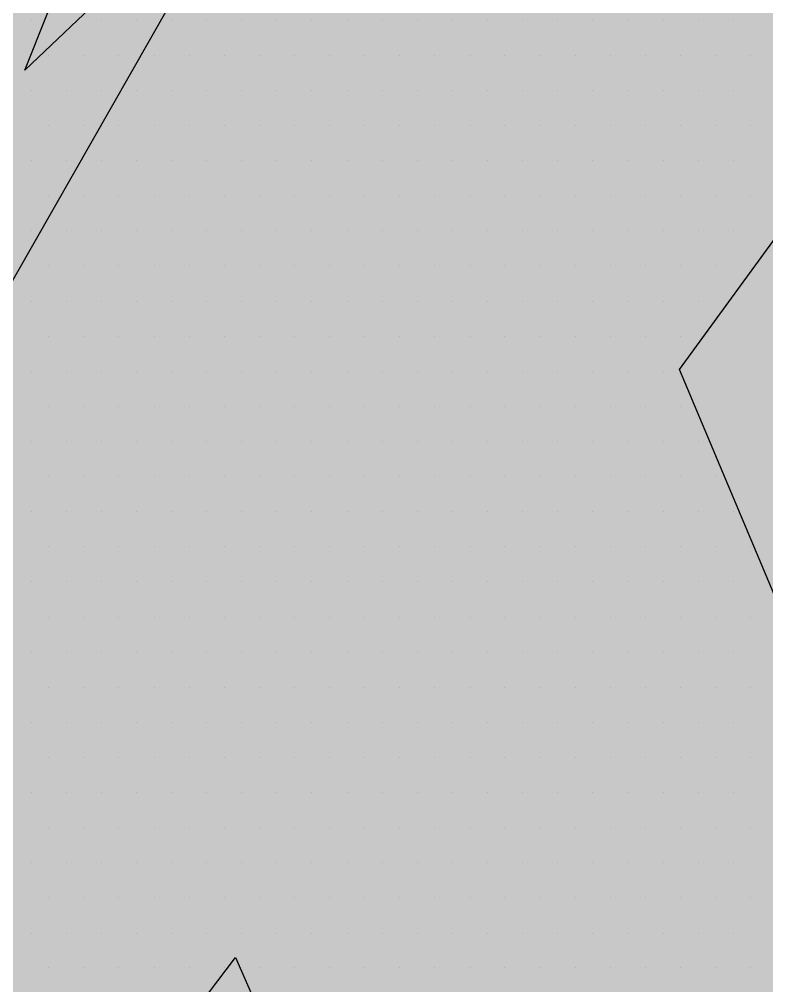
# Paper-space layout 'Layout1' of a CAD drawing. Extents: x -43 to 2298, y -18 to 768.
# Drawn here: x 736.024 to 737.196, y 377.228 to 378.743 of the extents above; entities that cross this region are included whole.
import ezdxf

# ---------------------------------------------------------------- set-up
doc = ezdxf.new("R2010")
doc.units = 0
doc.header["$LTSCALE"] = 2
doc.linetypes.add('CACHEX2', pattern=[0.75, 0.5, -0.25])
doc.layers.add('CARTOUCHE', color=7, linetype='Continuous')
doc.layers.add('LOGO', color=7, linetype='Continuous')

# ---------------------------------------------------------------- blocks, each defined once
blk = doc.blocks.new('A$C715108E3')
at = {"layer": 'LOGO', "color": 131}
for p, q in [((-9.3321, -18.4684), (-9.3321, -18.4684)), ((-9.2112, -18.4684), (-9.2112, -18.4684)), ((-9.1488, -18.4684), (-9.1488, -18.4684)), ((-9.0569, -18.4684), (-9.0569, -18.4684)), ((-8.9651, -18.4684), (-8.9651, -18.4684)), ((-8.8736, -18.4684), (-8.8736, -18.4684)), ((-8.7818, -18.4684), (-8.7818, -18.4684)), ((-8.69, -18.4684), (-8.69, -18.4684)), ((-8.5985, -18.4684), (-8.5985, -18.4684)), ((-8.5067, -18.4684), (-8.5067, -18.4684)), ((-8.4149, -18.4684), (-8.4149, -18.4684)), ((-8.3228, -18.4684), (-8.3228, -18.4684)), ((-8.2316, -18.4684), (-8.2316, -18.4684)), ((-8.1394, -18.4684), (-8.1394, -18.4684)), ((-8.0475, -18.4684), (-8.0475, -18.4684)), ((-7.9563, -18.4684), (-7.9563, -18.4684)), ((-7.8642, -18.4684), (-7.8642, -18.4684)), ((-7.7724, -18.4684), (-7.7724, -18.4684)), ((-7.6809, -18.4684), (-7.6809, -18.4684)), ((-7.5891, -18.4684), (-7.5891, -18.4684)), ((-7.4973, -18.4684), (-7.4973, -18.4684)), ((-9.3075, -18.5599), (-9.3075, -18.5599)), ((-9.2863, -18.5599), (-9.2863, -18.5599)), ((-9.1945, -18.5599), (-9.1945, -18.5599)), ((-9.1027, -18.5599), (-9.1027, -18.5599)), ((-9.0112, -18.5599), (-9.0112, -18.5599)), ((-8.9194, -18.5599), (-8.9194, -18.5599)), ((-8.8273, -18.5599), (-8.8273, -18.5599)), ((-8.7361, -18.5599), (-8.7361, -18.5599)), ((-8.6442, -18.5599), (-8.6442, -18.5599)), ((-8.552, -18.5599), (-8.552, -18.5599)), ((-8.461, -18.5599), (-8.461, -18.5599)), ((-8.3691, -18.5599), (-8.3691, -18.5599)), ((-8.2771, -18.5599), (-8.2771, -18.5599)), ((-8.1851, -18.5599), (-8.1851, -18.5599)), ((-8.094, -18.5599), (-8.094, -18.5599)), ((-8.002, -18.5599), (-8.002, -18.5599)), ((-7.91, -18.5599), (-7.91, -18.5599)), ((-7.8187, -18.5599), (-7.8187, -18.5599)), ((-7.7267, -18.5599), (-7.7267, -18.5599)), ((-7.635, -18.5599), (-7.635, -18.5599)), ((-7.5434, -18.5599), (-7.5434, -18.5599)), ((-7.4515, -18.5599), (-7.4515, -18.5599)), ((-9.3321, -18.6525), (-9.3321, -18.6525)), ((-9.2402, -18.6525), (-9.2402, -18.6525)), ((-9.1488, -18.6525), (-9.1488, -18.6525)), ((-9.0569, -18.6525), (-9.0569, -18.6525)), ((-8.9651, -18.6525), (-8.9651, -18.6525)), ((-8.8736, -18.6525), (-8.8736, -18.6525)), ((-8.7818, -18.6525), (-8.7818, -18.6525)), ((-8.69, -18.6525), (-8.69, -18.6525)), ((-8.5985, -18.6525), (-8.5985, -18.6525)), ((-8.5067, -18.6525), (-8.5067, -18.6525)), ((-8.4149, -18.6525), (-8.4149, -18.6525)), ((-8.3228, -18.6525), (-8.3228, -18.6525)), ((-8.2316, -18.6525), (-8.2316, -18.6525)), ((-8.1394, -18.6525), (-8.1394, -18.6525)), ((-8.0475, -18.6525), (-8.0475, -18.6525)), ((-7.9563, -18.6525), (-7.9563, -18.6525)), ((-7.8642, -18.6525), (-7.8642, -18.6525)), ((-7.7724, -18.6525), (-7.7724, -18.6525)), ((-7.6809, -18.6525), (-7.6809, -18.6525)), ((-7.5891, -18.6525), (-7.5891, -18.6525)), ((-7.4973, -18.6525), (-7.4973, -18.6525)), ((-9.2863, -18.7438), (-9.2863, -18.7438)), ((-9.1945, -18.7438), (-9.1945, -18.7438)), ((-9.1027, -18.7438), (-9.1027, -18.7438)), ((-9.0112, -18.7438), (-9.0112, -18.7438)), ((-8.9194, -18.7438), (-8.9194, -18.7438)), ((-8.8273, -18.7438), (-8.8273, -18.7438)), ((-8.7361, -18.7438), (-8.7361, -18.7438)), ((-8.6442, -18.7438), (-8.6442, -18.7438)), ((-8.552, -18.7438), (-8.552, -18.7438)), ((-8.461, -18.7438), (-8.461, -18.7438)), ((-8.3691, -18.7438), (-8.3691, -18.7438)), ((-8.2771, -18.7438), (-8.2771, -18.7438)), ((-8.1851, -18.7438), (-8.1851, -18.7438)), ((-8.094, -18.7438), (-8.094, -18.7438)), ((-8.002, -18.7438), (-8.002, -18.7438)), ((-7.91, -18.7438), (-7.91, -18.7438)), ((-7.8187, -18.7438), (-7.8187, -18.7438)), ((-7.7267, -18.7438), (-7.7267, -18.7438)), ((-7.635, -18.7438), (-7.635, -18.7438)), ((-7.5434, -18.7438), (-7.5434, -18.7438)), ((-7.4515, -18.7438), (-7.4515, -18.7438)), ((-9.3321, -18.835), (-9.3321, -18.835)), ((-9.2402, -18.835), (-9.2402, -18.835)), ((-9.1488, -18.835), (-9.1488, -18.835)), ((-9.0569, -18.835), (-9.0569, -18.835)), ((-8.9651, -18.835), (-8.9651, -18.835)), ((-8.8736, -18.835), (-8.8736, -18.835)), ((-8.7818, -18.835), (-8.7818, -18.835)), ((-8.69, -18.835), (-8.69, -18.835)), ((-8.5985, -18.835), (-8.5985, -18.835)), ((-8.5067, -18.835), (-8.5067, -18.835)), ((-8.4149, -18.835), (-8.4149, -18.835)), ((-8.3228, -18.835), (-8.3228, -18.835)), ((-8.2316, -18.835), (-8.2316, -18.835)), ((-8.1394, -18.835), (-8.1394, -18.835)), ((-8.0475, -18.835), (-8.0475, -18.835)), ((-7.9563, -18.835), (-7.9563, -18.835)), ((-7.8642, -18.835), (-7.8642, -18.835)), ((-7.7724, -18.835), (-7.7724, -18.835)), ((-7.6809, -18.835), (-7.6809, -18.835)), ((-7.5891, -18.835), (-7.5891, -18.835)), ((-7.4973, -18.835), (-7.4973, -18.835)), ((-9.2863, -18.9276), (-9.2863, -18.9276)), ((-9.1945, -18.9276), (-9.1945, -18.9276)), ((-9.1027, -18.9276), (-9.1027, -18.9276)), ((-9.0112, -18.9276), (-9.0112, -18.9276)), ((-8.9194, -18.9276), (-8.9194, -18.9276)), ((-8.8273, -18.9276), (-8.8273, -18.9276)), ((-8.7361, -18.9276), (-8.7361, -18.9276)), ((-8.6442, -18.9276), (-8.6442, -18.9276)), ((-8.552, -18.9276), (-8.552, -18.9276)), ((-8.461, -18.9276), (-8.461, -18.9276)), ((-8.3691, -18.9276), (-8.3691, -18.9276)), ((-8.2771, -18.9276), (-8.2771, -18.9276)), ((-8.1851, -18.9276), (-8.1851, -18.9276)), ((-8.094, -18.9276), (-8.094, -18.9276)), ((-8.002, -18.9276), (-8.002, -18.9276)), ((-7.91, -18.9276), (-7.91, -18.9276)), ((-7.8187, -18.9276), (-7.8187, -18.9276)), ((-7.7267, -18.9276), (-7.7267, -18.9276)), ((-7.635, -18.9276), (-7.635, -18.9276)), ((-7.5434, -18.9276), (-7.5434, -18.9276)), ((-7.4515, -18.9276), (-7.4515, -18.9276)), ((-9.3321, -19.0189), (-9.3321, -19.0189)), ((-9.2402, -19.0189), (-9.2402, -19.0189)), ((-9.1488, -19.0189), (-9.1488, -19.0189)), ((-9.0569, -19.0189), (-9.0569, -19.0189)), ((-8.9651, -19.0189), (-8.9651, -19.0189)), ((-8.8736, -19.0189), (-8.8736, -19.0189)), ((-8.7818, -19.0189), (-8.7818, -19.0189)), ((-8.69, -19.0189), (-8.69, -19.0189)), ((-8.5985, -19.0189), (-8.5985, -19.0189)), ((-8.5067, -19.0189), (-8.5067, -19.0189)), ((-8.4149, -19.0189), (-8.4149, -19.0189)), ((-8.3228, -19.0189), (-8.3228, -19.0189)), ((-8.2316, -19.0189), (-8.2316, -19.0189)), ((-8.1394, -19.0189), (-8.1394, -19.0189)), ((-8.0475, -19.0189), (-8.0475, -19.0189)), ((-7.9563, -19.0189), (-7.9563, -19.0189)), ((-7.8642, -19.0189), (-7.8642, -19.0189)), ((-7.7724, -19.0189), (-7.7724, -19.0189)), ((-7.6809, -19.0189), (-7.6809, -19.0189)), ((-7.5891, -19.0189), (-7.5891, -19.0189)), ((-7.4973, -19.0189), (-7.4973, -19.0189)), ((-9.2863, -19.1101), (-9.2863, -19.1101)), ((-9.1945, -19.1101), (-9.1945, -19.1101)), ((-9.1027, -19.1101), (-9.1027, -19.1101)), ((-9.0112, -19.1101), (-9.0112, -19.1101)), ((-8.9194, -19.1101), (-8.9194, -19.1101)), ((-8.8273, -19.1101), (-8.8273, -19.1101)), ((-8.7361, -19.1101), (-8.7361, -19.1101)), ((-8.6442, -19.1101), (-8.6442, -19.1101)), ((-8.552, -19.1101), (-8.552, -19.1101)), ((-8.461, -19.1101), (-8.461, -19.1101)), ((-8.3691, -19.1101), (-8.3691, -19.1101)), ((-8.2771, -19.1101), (-8.2771, -19.1101)), ((-8.1851, -19.1101), (-8.1851, -19.1101)), ((-8.094, -19.1101), (-8.094, -19.1101)), ((-8.002, -19.1101), (-8.002, -19.1101)), ((-7.91, -19.1101), (-7.91, -19.1101)), ((-7.8187, -19.1101), (-7.8187, -19.1101)), ((-7.7267, -19.1101), (-7.7267, -19.1101)), ((-7.635, -19.1101), (-7.635, -19.1101)), ((-7.5434, -19.1101), (-7.5434, -19.1101)), ((-7.4515, -19.1101), (-7.4515, -19.1101)), ((-9.3321, -19.2027), (-9.3321, -19.2027)), ((-9.2402, -19.2027), (-9.2402, -19.2027)), ((-9.1488, -19.2027), (-9.1488, -19.2027)), ((-9.0569, -19.2027), (-9.0569, -19.2027)), ((-8.9651, -19.2027), (-8.9651, -19.2027)), ((-8.8736, -19.2027), (-8.8736, -19.2027)), ((-8.7818, -19.2027), (-8.7818, -19.2027)), ((-8.69, -19.2027), (-8.69, -19.2027)), ((-8.5985, -19.2027), (-8.5985, -19.2027)), ((-8.5067, -19.2027), (-8.5067, -19.2027)), ((-8.4149, -19.2027), (-8.4149, -19.2027)), ((-8.3228, -19.2027), (-8.3228, -19.2027)), ((-8.2316, -19.2027), (-8.2316, -19.2027)), ((-8.1394, -19.2027), (-8.1394, -19.2027)), ((-8.0475, -19.2027), (-8.0475, -19.2027)), ((-7.9563, -19.2027), (-7.9563, -19.2027)), ((-7.8642, -19.2027), (-7.8642, -19.2027)), ((-7.7724, -19.2027), (-7.7724, -19.2027)), ((-7.6809, -19.2027), (-7.6809, -19.2027)), ((-7.5891, -19.2027), (-7.5891, -19.2027)), ((-9.2863, -19.294), (-9.2863, -19.294)), ((-9.1945, -19.294), (-9.1945, -19.294)), ((-9.1027, -19.294), (-9.1027, -19.294)), ((-9.0112, -19.294), (-9.0112, -19.294)), ((-8.9194, -19.294), (-8.9194, -19.294)), ((-8.8273, -19.294), (-8.8273, -19.294)), ((-8.7361, -19.294), (-8.7361, -19.294)), ((-8.6442, -19.294), (-8.6442, -19.294)), ((-8.552, -19.294), (-8.552, -19.294)), ((-8.461, -19.294), (-8.461, -19.294)), ((-8.3691, -19.294), (-8.3691, -19.294)), ((-8.2771, -19.294), (-8.2771, -19.294)), ((-8.1851, -19.294), (-8.1851, -19.294)), ((-8.094, -19.294), (-8.094, -19.294)), ((-8.002, -19.294), (-8.002, -19.294)), ((-7.91, -19.294), (-7.91, -19.294)), ((-7.8187, -19.294), (-7.8187, -19.294)), ((-7.7267, -19.294), (-7.7267, -19.294)), ((-7.635, -19.294), (-7.635, -19.294)), ((-9.3321, -19.3855), (-9.3321, -19.3855)), ((-9.2402, -19.3855), (-9.2402, -19.3855)), ((-9.1488, -19.3855), (-9.1488, -19.3855)), ((-9.0569, -19.3855), (-9.0569, -19.3855)), ((-8.9651, -19.3855), (-8.9651, -19.3855)), ((-8.8736, -19.3855), (-8.8736, -19.3855)), ((-8.7818, -19.3855), (-8.7818, -19.3855)), ((-8.69, -19.3855), (-8.69, -19.3855)), ((-8.5985, -19.3855), (-8.5985, -19.3855)), ((-8.5067, -19.3855), (-8.5067, -19.3855)), ((-8.4149, -19.3855), (-8.4149, -19.3855)), ((-8.3228, -19.3855), (-8.3228, -19.3855)), ((-8.2316, -19.3855), (-8.2316, -19.3855)), ((-8.1394, -19.3855), (-8.1394, -19.3855)), ((-8.0475, -19.3855), (-8.0475, -19.3855)), ((-7.9563, -19.3855), (-7.9563, -19.3855)), ((-7.8642, -19.3855), (-7.8642, -19.3855)), ((-7.7724, -19.3855), (-7.7724, -19.3855)), ((-7.6809, -19.3855), (-7.6809, -19.3855)), ((-9.2863, -19.4779), (-9.2863, -19.4779)), ((-9.1945, -19.4779), (-9.1945, -19.4779)), ((-9.1027, -19.4779), (-9.1027, -19.4779)), ((-9.0112, -19.4779), (-9.0112, -19.4779)), ((-8.9194, -19.4779), (-8.9194, -19.4779)), ((-8.8273, -19.4779), (-8.8273, -19.4779)), ((-8.7361, -19.4779), (-8.7361, -19.4779)), ((-8.6442, -19.4779), (-8.6442, -19.4779)), ((-8.552, -19.4779), (-8.552, -19.4779)), ((-8.461, -19.4779), (-8.461, -19.4779)), ((-8.3691, -19.4779), (-8.3691, -19.4779)), ((-8.2771, -19.4779), (-8.2771, -19.4779)), ((-8.1851, -19.4779), (-8.1851, -19.4779)), ((-8.094, -19.4779), (-8.094, -19.4779)), ((-8.002, -19.4779), (-8.002, -19.4779)), ((-7.91, -19.4779), (-7.91, -19.4779)), ((-7.8187, -19.4779), (-7.8187, -19.4779)), ((-7.7267, -19.4779), (-7.7267, -19.4779)), ((-7.635, -19.4779), (-7.635, -19.4779)), ((-9.3321, -19.5693), (-9.3321, -19.5693)), ((-9.2402, -19.5693), (-9.2402, -19.5693)), ((-9.1488, -19.5693), (-9.1488, -19.5693)), ((-9.0569, -19.5693), (-9.0569, -19.5693)), ((-8.9651, -19.5693), (-8.9651, -19.5693)), ((-8.8736, -19.5693), (-8.8736, -19.5693)), ((-8.7818, -19.5693), (-8.7818, -19.5693)), ((-8.69, -19.5693), (-8.69, -19.5693)), ((-8.5985, -19.5693), (-8.5985, -19.5693)), ((-8.5067, -19.5693), (-8.5067, -19.5693)), ((-8.4149, -19.5693), (-8.4149, -19.5693)), ((-8.3228, -19.5693), (-8.3228, -19.5693)), ((-8.2316, -19.5693), (-8.2316, -19.5693)), ((-8.1394, -19.5693), (-8.1394, -19.5693)), ((-8.0475, -19.5693), (-8.0475, -19.5693)), ((-7.9563, -19.5693), (-7.9563, -19.5693)), ((-7.8642, -19.5693), (-7.8642, -19.5693)), ((-7.7724, -19.5693), (-7.7724, -19.5693)), ((-7.6809, -19.5693), (-7.6809, -19.5693)), ((-7.5891, -19.5693), (-7.5891, -19.5693)), ((-9.2863, -19.6606), (-9.2863, -19.6606)), ((-9.1945, -19.6606), (-9.1945, -19.6606)), ((-9.1027, -19.6606), (-9.1027, -19.6606)), ((-9.0112, -19.6606), (-9.0112, -19.6606)), ((-8.9194, -19.6606), (-8.9194, -19.6606)), ((-8.8273, -19.6606), (-8.8273, -19.6606)), ((-8.7361, -19.6606), (-8.7361, -19.6606)), ((-8.6442, -19.6606), (-8.6442, -19.6606)), ((-8.552, -19.6606), (-8.552, -19.6606)), ((-8.461, -19.6606), (-8.461, -19.6606)), ((-8.3691, -19.6606), (-8.3691, -19.6606)), ((-8.2771, -19.6606), (-8.2771, -19.6606)), ((-8.1851, -19.6606), (-8.1851, -19.6606)), ((-8.094, -19.6606), (-8.094, -19.6606)), ((-8.002, -19.6606), (-8.002, -19.6606)), ((-7.91, -19.6606), (-7.91, -19.6606)), ((-7.8187, -19.6606), (-7.8187, -19.6606)), ((-7.7267, -19.6606), (-7.7267, -19.6606)), ((-7.635, -19.6606), (-7.635, -19.6606)), ((-7.5434, -19.6606), (-7.5434, -19.6606)), ((-9.3321, -19.753), (-9.3321, -19.753)), ((-9.2402, -19.753), (-9.2402, -19.753)), ((-9.1488, -19.753), (-9.1488, -19.753)), ((-9.0569, -19.753), (-9.0569, -19.753)), ((-8.9651, -19.753), (-8.9651, -19.753)), ((-8.8736, -19.753), (-8.8736, -19.753)), ((-8.7818, -19.753), (-8.7818, -19.753)), ((-8.69, -19.753), (-8.69, -19.753)), ((-8.5985, -19.753), (-8.5985, -19.753)), ((-8.5067, -19.753), (-8.5067, -19.753)), ((-8.4149, -19.753), (-8.4149, -19.753)), ((-8.3228, -19.753), (-8.3228, -19.753)), ((-8.2316, -19.753), (-8.2316, -19.753)), ((-8.1394, -19.753), (-8.1394, -19.753)), ((-8.0475, -19.753), (-8.0475, -19.753)), ((-7.9563, -19.753), (-7.9563, -19.753)), ((-7.8642, -19.753), (-7.8642, -19.753)), ((-7.7724, -19.753), (-7.7724, -19.753)), ((-7.6809, -19.753), (-7.6809, -19.753)), ((-7.5891, -19.753), (-7.5891, -19.753)), ((-7.4973, -19.753), (-7.4973, -19.753)), ((-9.2863, -19.8444), (-9.2863, -19.8444)), ((-9.1945, -19.8444), (-9.1945, -19.8444)), ((-9.1027, -19.8444), (-9.1027, -19.8444)), ((-9.0112, -19.8444), (-9.0112, -19.8444)), ((-8.9194, -19.8444), (-8.9194, -19.8444)), ((-8.8273, -19.8444), (-8.8273, -19.8444)), ((-8.7361, -19.8444), (-8.7361, -19.8444)), ((-8.6442, -19.8444), (-8.6442, -19.8444)), ((-8.552, -19.8444), (-8.552, -19.8444)), ((-8.461, -19.8444), (-8.461, -19.8444)), ((-8.3691, -19.8444), (-8.3691, -19.8444)), ((-8.2771, -19.8444), (-8.2771, -19.8444)), ((-8.1851, -19.8444), (-8.1851, -19.8444)), ((-8.094, -19.8444), (-8.094, -19.8444)), ((-8.002, -19.8444), (-8.002, -19.8444)), ((-7.91, -19.8444), (-7.91, -19.8444)), ((-7.8187, -19.8444), (-7.8187, -19.8444)), ((-7.7267, -19.8444), (-7.7267, -19.8444)), ((-7.635, -19.8444), (-7.635, -19.8444)), ((-7.5434, -19.8444), (-7.5434, -19.8444)), ((-7.4515, -19.8444), (-7.4515, -19.8444)), ((-9.3321, -19.9357), (-9.3321, -19.9357)), ((-9.2402, -19.9357), (-9.2402, -19.9357)), ((-9.1488, -19.9357), (-9.1488, -19.9357)), ((-9.0569, -19.9357), (-9.0569, -19.9357)), ((-8.9651, -19.9357), (-8.9651, -19.9357)), ((-8.8736, -19.9357), (-8.8736, -19.9357)), ((-8.7818, -19.9357), (-8.7818, -19.9357)), ((-8.69, -19.9357), (-8.69, -19.9357)), ((-8.5985, -19.9357), (-8.5985, -19.9357)), ((-8.5067, -19.9357), (-8.5067, -19.9357)), ((-8.4149, -19.9357), (-8.4149, -19.9357)), ((-8.3228, -19.9357), (-8.3228, -19.9357)), ((-8.2316, -19.9357), (-8.2316, -19.9357)), ((-8.1394, -19.9357), (-8.1394, -19.9357)), ((-8.0475, -19.9357), (-8.0475, -19.9357)), ((-7.9563, -19.9357), (-7.9563, -19.9357)), ((-7.8642, -19.9357), (-7.8642, -19.9357)), ((-7.7724, -19.9357), (-7.7724, -19.9357)), ((-7.6809, -19.9357), (-7.6809, -19.9357)), ((-7.5891, -19.9357), (-7.5891, -19.9357)), ((-7.4973, -19.9357), (-7.4973, -19.9357)), ((-9.2863, -20.0281), (-9.2863, -20.0281)), ((-9.1945, -20.0281), (-9.1945, -20.0281)), ((-9.1027, -20.0281), (-9.1027, -20.0281)), ((-9.0112, -20.0281), (-9.0112, -20.0281)), ((-8.9194, -20.0281), (-8.9194, -20.0281)), ((-8.8273, -20.0281), (-8.8273, -20.0281)), ((-8.7361, -20.0281), (-8.7361, -20.0281)), ((-8.6442, -20.0281), (-8.6442, -20.0281)), ((-8.552, -20.0281), (-8.552, -20.0281)), ((-8.461, -20.0281), (-8.461, -20.0281)), ((-8.3691, -20.0281), (-8.3691, -20.0281)), ((-8.2771, -20.0281), (-8.2771, -20.0281)), ((-8.1851, -20.0281), (-8.1851, -20.0281)), ((-8.094, -20.0281), (-8.094, -20.0281)), ((-8.002, -20.0281), (-8.002, -20.0281)), ((-7.91, -20.0281), (-7.91, -20.0281)), ((-7.8187, -20.0281), (-7.8187, -20.0281)), ((-7.7267, -20.0281), (-7.7267, -20.0281)), ((-7.635, -20.0281), (-7.635, -20.0281)), ((-7.5434, -20.0281), (-7.5434, -20.0281)), ((-7.4515, -20.0281), (-7.4515, -20.0281)), ((-9.3321, -20.1196), (-9.3321, -20.1196)), ((-9.2402, -20.1196), (-9.2402, -20.1196)), ((-9.1488, -20.1196), (-9.1488, -20.1196)), ((-9.0569, -20.1196), (-9.0569, -20.1196)), ((-8.9651, -20.1196), (-8.9651, -20.1196)), ((-8.8736, -20.1196), (-8.8736, -20.1196)), ((-8.7818, -20.1196), (-8.7818, -20.1196)), ((-8.69, -20.1196), (-8.69, -20.1196)), ((-8.5985, -20.1196), (-8.5985, -20.1196)), ((-8.5067, -20.1196), (-8.5067, -20.1196)), ((-8.4149, -20.1196), (-8.4149, -20.1196)), ((-8.3228, -20.1196), (-8.3228, -20.1196)), ((-8.2316, -20.1196), (-8.2316, -20.1196)), ((-8.1394, -20.1196), (-8.1394, -20.1196)), ((-8.0475, -20.1196), (-8.0475, -20.1196)), ((-7.9563, -20.1196), (-7.9563, -20.1196)), ((-7.8642, -20.1196), (-7.8642, -20.1196)), ((-7.7724, -20.1196), (-7.7724, -20.1196)), ((-7.6809, -20.1196), (-7.6809, -20.1196)), ((-7.5891, -20.1196), (-7.5891, -20.1196)), ((-7.4973, -20.1196), (-7.4973, -20.1196)), ((-9.2863, -20.211), (-9.2863, -20.211)), ((-9.1945, -20.211), (-9.1945, -20.211)), ((-9.1027, -20.211), (-9.1027, -20.211)), ((-9.0112, -20.211), (-9.0112, -20.211)), ((-8.9194, -20.211), (-8.9194, -20.211)), ((-8.8273, -20.211), (-8.8273, -20.211)), ((-8.7361, -20.211), (-8.7361, -20.211)), ((-8.6442, -20.211), (-8.6442, -20.211)), ((-8.552, -20.211), (-8.552, -20.211)), ((-8.461, -20.211), (-8.461, -20.211)), ((-8.3691, -20.211), (-8.3691, -20.211)), ((-8.2771, -20.211), (-8.2771, -20.211)), ((-8.1851, -20.211), (-8.1851, -20.211)), ((-8.094, -20.211), (-8.094, -20.211)), ((-8.002, -20.211), (-8.002, -20.211)), ((-7.91, -20.211), (-7.91, -20.211)), ((-7.8187, -20.211), (-7.8187, -20.211)), ((-7.7267, -20.211), (-7.7267, -20.211)), ((-7.635, -20.211), (-7.635, -20.211)), ((-7.5434, -20.211), (-7.5434, -20.211)), ((-7.4515, -20.211), (-7.4515, -20.211)), ((-9.3321, -20.3034), (-9.3321, -20.3034)), ((-9.2402, -20.3034), (-9.2402, -20.3034)), ((-9.1488, -20.3034), (-9.1488, -20.3034)), ((-9.0569, -20.3034), (-9.0569, -20.3034)), ((-8.9651, -20.3034), (-8.9651, -20.3034)), ((-8.8736, -20.3034), (-8.8736, -20.3034)), ((-8.7818, -20.3034), (-8.7818, -20.3034)), ((-8.69, -20.3034), (-8.69, -20.3034)), ((-8.5985, -20.3034), (-8.5985, -20.3034)), ((-8.5067, -20.3034), (-8.5067, -20.3034)), ((-8.4149, -20.3034), (-8.4149, -20.3034)), ((-8.3228, -20.3034), (-8.3228, -20.3034)), ((-8.2316, -20.3034), (-8.2316, -20.3034)), ((-8.1394, -20.3034), (-8.1394, -20.3034)), ((-8.0475, -20.3034), (-8.0475, -20.3034)), ((-7.9563, -20.3034), (-7.9563, -20.3034)), ((-7.8642, -20.3034), (-7.8642, -20.3034)), ((-7.7724, -20.3034), (-7.7724, -20.3034)), ((-7.6809, -20.3034), (-7.6809, -20.3034)), ((-7.5891, -20.3034), (-7.5891, -20.3034)), ((-7.4973, -20.3034), (-7.4973, -20.3034)), ((-9.2863, -20.3947), (-9.2863, -20.3947)), ((-9.1945, -20.3947), (-9.1945, -20.3947)), ((-9.1027, -20.3947), (-9.1027, -20.3947)), ((-9.0112, -20.3947), (-9.0112, -20.3947)), ((-8.9194, -20.3947), (-8.9194, -20.3947)), ((-8.8273, -20.3947), (-8.8273, -20.3947)), ((-8.7361, -20.3947), (-8.7361, -20.3947)), ((-8.6442, -20.3947), (-8.6442, -20.3947)), ((-8.552, -20.3947), (-8.552, -20.3947)), ((-8.461, -20.3947), (-8.461, -20.3947)), ((-8.3691, -20.3947), (-8.3691, -20.3947)), ((-8.2771, -20.3947), (-8.2771, -20.3947)), ((-8.1851, -20.3947), (-8.1851, -20.3947)), ((-8.094, -20.3947), (-8.094, -20.3947)), ((-8.002, -20.3947), (-8.002, -20.3947)), ((-7.91, -20.3947), (-7.91, -20.3947)), ((-7.8187, -20.3947), (-7.8187, -20.3947)), ((-7.7267, -20.3947), (-7.7267, -20.3947)), ((-7.635, -20.3947), (-7.635, -20.3947)), ((-7.5434, -20.3947), (-7.5434, -20.3947)), ((-7.4515, -20.3947), (-7.4515, -20.3947)), ((-9.3321, -20.4859), (-9.3321, -20.4859)), ((-9.2402, -20.4859), (-9.2402, -20.4859)), ((-9.1488, -20.4859), (-9.1488, -20.4859)), ((-9.0569, -20.4859), (-9.0569, -20.4859)), ((-8.9651, -20.4859), (-8.9651, -20.4859)), ((-8.8736, -20.4859), (-8.8736, -20.4859)), ((-8.7818, -20.4859), (-8.7818, -20.4859)), ((-8.69, -20.4859), (-8.69, -20.4859)), ((-8.5985, -20.4859), (-8.5985, -20.4859)), ((-8.5067, -20.4859), (-8.5067, -20.4859)), ((-8.4149, -20.4859), (-8.4149, -20.4859)), ((-8.3228, -20.4859), (-8.3228, -20.4859)), ((-8.2316, -20.4859), (-8.2316, -20.4859)), ((-8.1394, -20.4859), (-8.1394, -20.4859)), ((-8.0475, -20.4859), (-8.0475, -20.4859)), ((-7.9563, -20.4859), (-7.9563, -20.4859)), ((-7.8642, -20.4859), (-7.8642, -20.4859)), ((-7.7724, -20.4859), (-7.7724, -20.4859)), ((-7.6809, -20.4859), (-7.6809, -20.4859)), ((-7.5891, -20.4859), (-7.5891, -20.4859)), ((-7.4973, -20.4859), (-7.4973, -20.4859)), ((-9.2863, -20.5785), (-9.2863, -20.5785)), ((-9.1945, -20.5785), (-9.1945, -20.5785)), ((-9.1027, -20.5785), (-9.1027, -20.5785)), ((-9.0112, -20.5785), (-9.0112, -20.5785)), ((-8.9194, -20.5785), (-8.9194, -20.5785)), ((-8.8273, -20.5785), (-8.8273, -20.5785)), ((-8.7361, -20.5785), (-8.7361, -20.5785)), ((-8.6442, -20.5785), (-8.6442, -20.5785)), ((-8.552, -20.5785), (-8.552, -20.5785)), ((-8.461, -20.5785), (-8.461, -20.5785)), ((-8.3691, -20.5785), (-8.3691, -20.5785)), ((-8.2771, -20.5785), (-8.2771, -20.5785)), ((-8.1851, -20.5785), (-8.1851, -20.5785)), ((-8.094, -20.5785), (-8.094, -20.5785)), ((-8.002, -20.5785), (-8.002, -20.5785)), ((-7.91, -20.5785), (-7.91, -20.5785)), ((-7.8187, -20.5785), (-7.8187, -20.5785)), ((-7.7267, -20.5785), (-7.7267, -20.5785)), ((-7.635, -20.5785), (-7.635, -20.5785)), ((-7.5434, -20.5785), (-7.5434, -20.5785)), ((-7.4515, -20.5785), (-7.4515, -20.5785)), ((-9.3321, -20.6698), (-9.3321, -20.6698)), ((-9.2402, -20.6698), (-9.2402, -20.6698)), ((-9.1488, -20.6698), (-9.1488, -20.6698)), ((-9.0569, -20.6698), (-9.0569, -20.6698)), ((-8.9651, -20.6698), (-8.9651, -20.6698)), ((-8.8736, -20.6698), (-8.8736, -20.6698)), ((-8.7818, -20.6698), (-8.7818, -20.6698)), ((-8.69, -20.6698), (-8.69, -20.6698)), ((-8.5985, -20.6698), (-8.5985, -20.6698)), ((-8.5067, -20.6698), (-8.5067, -20.6698)), ((-8.4149, -20.6698), (-8.4149, -20.6698)), ((-8.3228, -20.6698), (-8.3228, -20.6698)), ((-8.2316, -20.6698), (-8.2316, -20.6698)), ((-8.1394, -20.6698), (-8.1394, -20.6698)), ((-8.0475, -20.6698), (-8.0475, -20.6698)), ((-7.9563, -20.6698), (-7.9563, -20.6698)), ((-7.8642, -20.6698), (-7.8642, -20.6698)), ((-7.7724, -20.6698), (-7.7724, -20.6698)), ((-7.6809, -20.6698), (-7.6809, -20.6698)), ((-7.5891, -20.6698), (-7.5891, -20.6698)), ((-7.4973, -20.6698), (-7.4973, -20.6698)), ((-9.2863, -20.7613), (-9.2863, -20.7613)), ((-9.1945, -20.7613), (-9.1945, -20.7613)), ((-9.1027, -20.7613), (-9.1027, -20.7613)), ((-9.0112, -20.7613), (-9.0112, -20.7613)), ((-8.9194, -20.7613), (-8.9194, -20.7613)), ((-8.8273, -20.7613), (-8.8273, -20.7613)), ((-8.7361, -20.7613), (-8.7361, -20.7613)), ((-8.6442, -20.7613), (-8.6442, -20.7613)), ((-8.552, -20.7613), (-8.552, -20.7613)), ((-8.461, -20.7613), (-8.461, -20.7613)), ((-8.3691, -20.7613), (-8.3691, -20.7613)), ((-8.2771, -20.7613), (-8.2771, -20.7613)), ((-8.1851, -20.7613), (-8.1851, -20.7613)), ((-8.094, -20.7613), (-8.094, -20.7613)), ((-8.002, -20.7613), (-8.002, -20.7613)), ((-7.91, -20.7613), (-7.91, -20.7613)), ((-7.8187, -20.7613), (-7.8187, -20.7613)), ((-7.7267, -20.7613), (-7.7267, -20.7613)), ((-7.635, -20.7613), (-7.635, -20.7613)), ((-7.5434, -20.7613), (-7.5434, -20.7613)), ((-7.4515, -20.7613), (-7.4515, -20.7613)), ((-9.3321, -20.8538), (-9.3321, -20.8538)), ((-9.2402, -20.8538), (-9.2402, -20.8538)), ((-9.1488, -20.8538), (-9.1488, -20.8538)), ((-9.0569, -20.8538), (-9.0569, -20.8538)), ((-8.9651, -20.8538), (-8.9651, -20.8538)), ((-8.8736, -20.8538), (-8.8736, -20.8538)), ((-8.7818, -20.8538), (-8.7818, -20.8538)), ((-8.69, -20.8538), (-8.69, -20.8538)), ((-8.5985, -20.8538), (-8.5985, -20.8538)), ((-8.5067, -20.8538), (-8.5067, -20.8538)), ((-8.4149, -20.8538), (-8.4149, -20.8538)), ((-8.3228, -20.8538), (-8.3228, -20.8538)), ((-8.2316, -20.8538), (-8.2316, -20.8538)), ((-8.1394, -20.8538), (-8.1394, -20.8538)), ((-8.0475, -20.8538), (-8.0475, -20.8538)), ((-7.9563, -20.8538), (-7.9563, -20.8538)), ((-7.8642, -20.8538), (-7.8642, -20.8538)), ((-7.7724, -20.8538), (-7.7724, -20.8538)), ((-7.6809, -20.8538), (-7.6809, -20.8538)), ((-7.5891, -20.8538), (-7.5891, -20.8538)), ((-7.4973, -20.8538), (-7.4973, -20.8538)), ((-9.2863, -20.9451), (-9.2863, -20.9451)), ((-9.1945, -20.9451), (-9.1945, -20.9451)), ((-9.1027, -20.9451), (-9.1027, -20.9451)), ((-9.0112, -20.9451), (-9.0112, -20.9451)), ((-8.9194, -20.9451), (-8.9194, -20.9451)), ((-8.8273, -20.9451), (-8.8273, -20.9451)), ((-8.7861, -20.9451), (-8.7861, -20.9451)), ((-8.7361, -20.9451), (-8.7361, -20.9451)), ((-8.6442, -20.9451), (-8.6442, -20.9451)), ((-8.552, -20.9451), (-8.552, -20.9451)), ((-8.461, -20.9451), (-8.461, -20.9451)), ((-8.3691, -20.9451), (-8.3691, -20.9451)), ((-8.2771, -20.9451), (-8.2771, -20.9451)), ((-8.1851, -20.9451), (-8.1851, -20.9451)), ((-8.094, -20.9451), (-8.094, -20.9451)), ((-8.002, -20.9451), (-8.002, -20.9451)), ((-7.91, -20.9451), (-7.91, -20.9451)), ((-7.8187, -20.9451), (-7.8187, -20.9451)), ((-7.7267, -20.9451), (-7.7267, -20.9451)), ((-7.635, -20.9451), (-7.635, -20.9451)), ((-7.5434, -20.9451), (-7.5434, -20.9451)), ((-7.4515, -20.9451), (-7.4515, -20.9451))]:
    blk.add_line(p, q, dxfattribs=at)
for points in [[(-15.4563, -23.799), (-13.7331, -21.4856), (-11.9601, -25.3945), (-11.4761, -25.5469), (-10.7095, -25.798), (-10.0926, -25.8741), (-9.9674, -25.8741), (-12.5584, -19.9248), (-11.816, -18.9068), (-10.4959, -20.6166), (-9.7792, -22.2122), (-8.7979, -20.9179), (-8.1187, -22.4645), (-6.9489, -21.0191), (-7.6382, -19.3811), (-6.116, -17.2939)], [(-8.594, -17.8822), (-9.3485, -18.5991), (-7.8631, -14.874)]]:
    blk.add_lwpolyline(points, dxfattribs=at)
blk = doc.blocks.new('A$C581E6685')
at = {"layer": 'LOGO'}
blk.add_hatch(color=32, dxfattribs=at).paths.add_polyline_path([(-39.8519, 24.2064), (-38.5844, 21.5046), (-46.2303, 8.0935)])
at = {"layer": 'LOGO', "color": 32}
blk.add_lwpolyline([(-39.8519, 24.2064), (-38.584, 21.5046), (-46.2303, 8.0935)], close=True, dxfattribs=at)
at = {"layer": 'LOGO', "color": 32, "linetype": 'CACHEX2', "ltscale": 1.5}
blk.add_ellipse((-38.0538, 23.8138), major_axis=(-19.0311, -3.534), ratio=0.590567, dxfattribs=at)
at = {"layer": 'LOGO', "color": 32}
blk.add_ellipse((-37.6144, 23.8499), major_axis=(-13.5768, -4.2839), ratio=0.791971, dxfattribs=at)
at = {"layer": 'CARTOUCHE'}
blk.add_blockref('A$C715108E3', (-31.6739, 36.3189), dxfattribs=at)
blk = doc.blocks.new('miniLogo')
at = {"layer": 'CARTOUCHE', "true_color": 0xffffff}
h = blk.add_hatch(color=7, dxfattribs=at)
h.dxf.hatch_style = 1
edge = h.paths.add_edge_path()
edge.add_spline(control_points=[(960.7415, 27.4251), (960.7415, 16.5339), (960.7415, 5.6427), (960.7415, 1.8027), (964.5815, 1.8027), (1010.1208, 1.8027), (1055.66, 1.8027), (1059.5, 1.8027), (1059.5, 5.6427), (1059.5, 16.5339), (1059.5, 27.4251), (1059.5, 31.2651), (1055.66, 31.2651), (1010.1208, 31.2651), (964.5815, 31.2651), (960.7415, 31.2651), (960.7415, 27.4251)], knot_values=[0, 0, 0, 1, 1, 2.570796, 2.570796, 3.570796, 3.570796, 5.141593, 5.141593, 6.141593, 6.141593, 7.712389, 7.712389, 8.712389, 8.712389, 10.283185, 10.283185, 10.283185], weights=[1, 1, 1, 0.707107, 1, 1, 1, 0.707107, 1, 1, 1, 0.707107, 1, 1, 1, 0.707107, 1], degree=2, periodic=0)
at = {"layer": 'CARTOUCHE'}
blk.add_rational_spline([(960.7415, 27.4251), (960.7415, 16.5339), (960.7415, 5.6427), (960.7415, 1.8027), (964.5815, 1.8027), (1010.1208, 1.8027), (1055.66, 1.8027), (1059.5, 1.8027), (1059.5, 5.6427), (1059.5, 16.5339), (1059.5, 27.4251), (1059.5, 31.2651), (1055.66, 31.2651), (1010.1208, 31.2651), (964.5815, 31.2651), (960.7415, 31.2651), (960.7415, 27.4251)], [1, 1, 1, 0.707106781187, 1, 1, 1, 0.707106781187, 1, 1, 1, 0.707106781187, 1, 1, 1, 0.707106781187, 1], degree=2, knots=[0, 0, 0, 1, 1, 2.570796, 2.570796, 3.570796, 3.570796, 5.141593, 5.141593, 6.141593, 6.141593, 7.712389, 7.712389, 8.712389, 8.712389, 10.283185, 10.283185, 10.283185], dxfattribs=at)
at = {"layer": 'CARTOUCHE', "xscale": 0.6, "yscale": 0.6, "zscale": 0.6}
blk.add_blockref('A$C581E6685', (998.0122, 3.1833), dxfattribs=at)

psp = doc.layouts.get("Layout1")

# ---------------------------------------------------------------- block references
at = {"layer": 'CARTOUCHE'}
psp.add_blockref('miniLogo', (-237.3663, 364.8484), dxfattribs=at)

doc.saveas('drawing.dxf')
